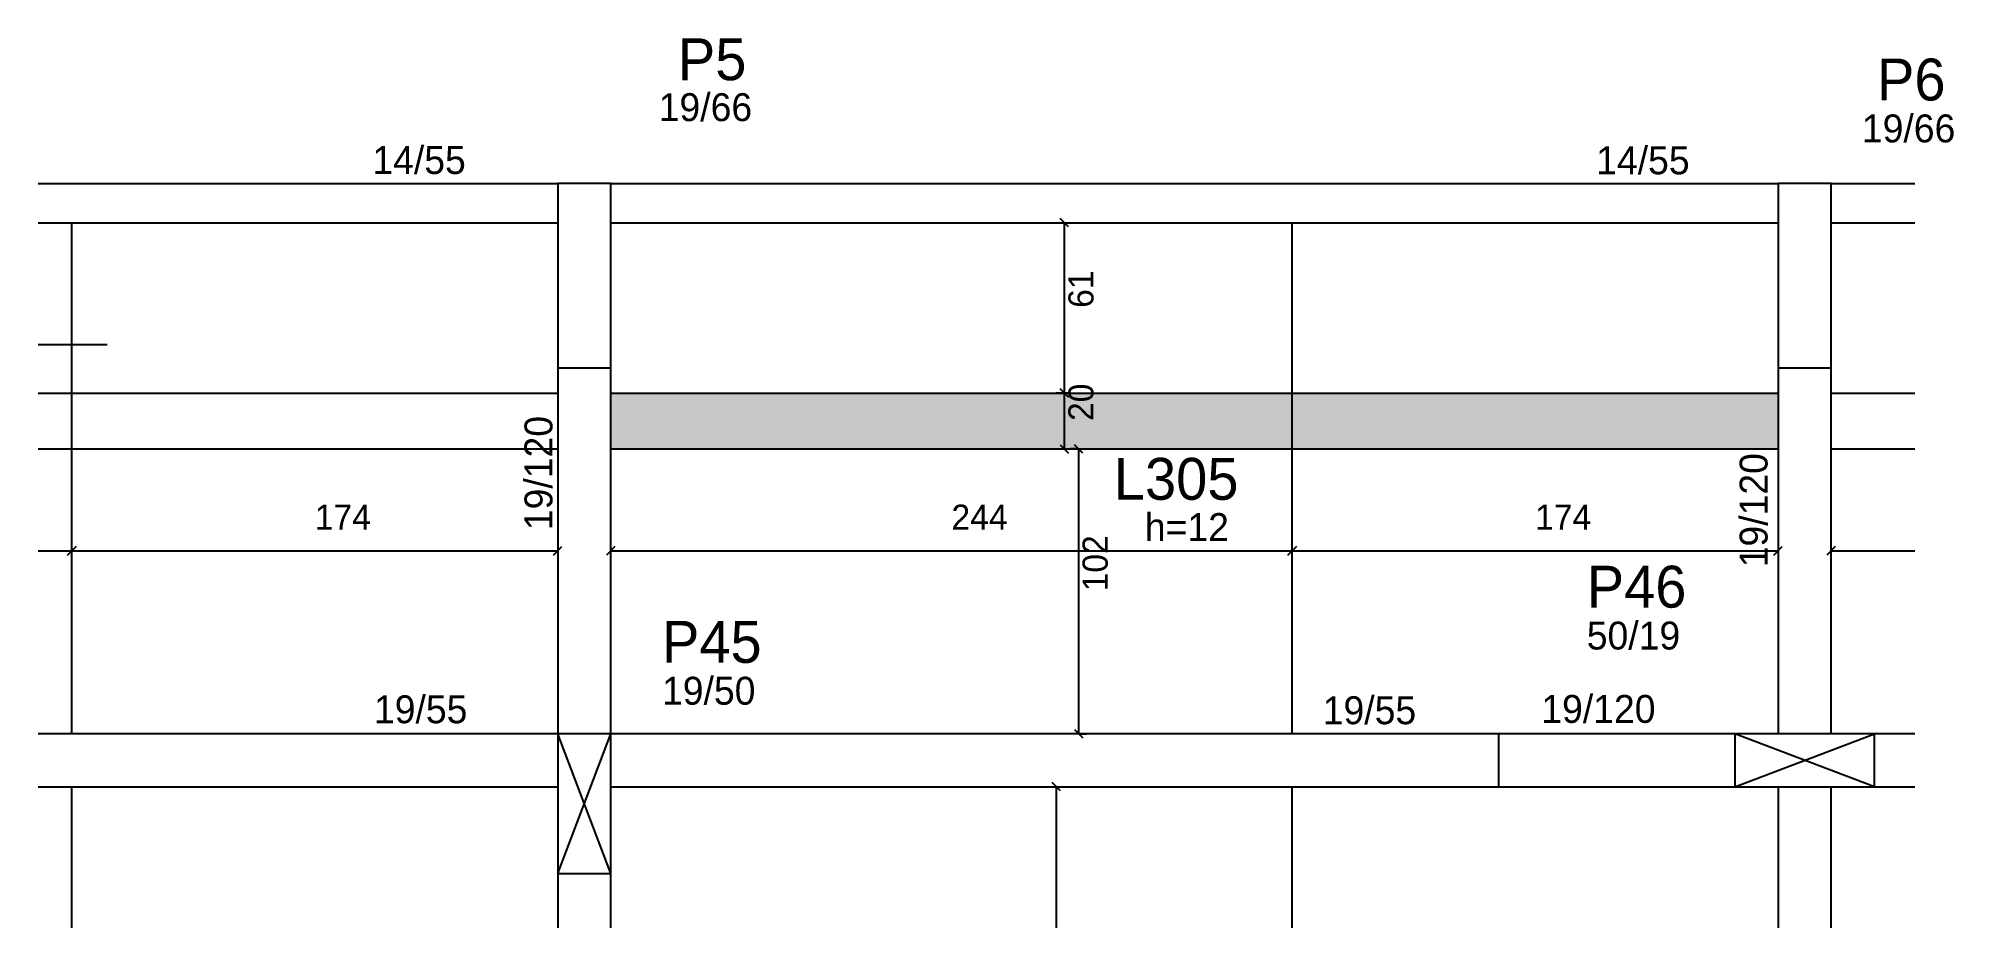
# Model space of a CAD drawing. Header units: metres. Extents: x 4273 to 4959, y 2541 to 2860.
import ezdxf

# ---------------------------------------------------------------- set-up
doc = ezdxf.new("R2010")
doc.units = ezdxf.units.M
for name, color, linetype in [('1', 7, 'Continuous'), ('3', 7, 'Continuous'), ('4', 7, 'Continuous'), ('7', 7, 'Continuous'), ('Hachura', 7, 'Continuous'), ('Painéis', 7, 'Continuous')]:
    doc.layers.add(name, color=color, linetype=linetype)

msp = doc.modelspace()

# ---------------------------------------------------------------- hatches: boundary and pattern name
at = {"layer": 'Hachura'}
h = msp.add_hatch(color=7, dxfattribs=at)
h.dxf.hatch_style = 1
h.paths.add_polyline_path([(4478.07, 2712.94), (4896.07, 2712.94), (4896.07, 2732.94), (4478.07, 2732.94), (4478.07, 2712.94)])

# ---------------------------------------------------------------- linework, layer by layer
at = {"layer": '1', "color": 1, "lineweight": 25}
for p, q in [((4459.07, 2560.94), (4478.07, 2610.94)), ((4478.07, 2560.94), (4459.07, 2610.94)), ((4880.57, 2591.94), (4930.57, 2610.94)), ((4930.57, 2591.94), (4880.57, 2610.94))]:
    msp.add_line(p, q, dxfattribs=at)
at = {"layer": '3', "color": 3, "lineweight": 25}
for p, q in [((4273.07, 2807.94), (4459.07, 2807.94)), ((4478.07, 2807.94), (4896.07, 2807.94)), ((4915.07, 2807.94), (4945.07, 2807.94)), ((4273.07, 2793.94), (4459.07, 2793.94)), ((4478.07, 2793.94), (4896.07, 2793.94)), ((4915.07, 2793.94), (4945.07, 2793.94)), ((4273.07, 2750.27), (4297.72, 2750.27)), ((4796.07, 2591.94), (4796.07, 2610.94))]:
    msp.add_line(p, q, dxfattribs=at)
for points in [[(4459.07, 2741.94), (4459.07, 2610.94)], [(4478.07, 2610.94), (4478.07, 2741.94)], [(4896.07, 2741.94), (4896.07, 2610.94)], [(4915.07, 2610.94), (4915.07, 2741.94)], [(4459.07, 2610.94), (4273.07, 2610.94)], [(4896.07, 2610.94), (4478.07, 2610.94)], [(4945.07, 2610.94), (4915.07, 2610.94)], [(4273.07, 2591.94), (4459.07, 2591.94)], [(4459.07, 2591.94), (4459.07, 2541.48)], [(4478.07, 2591.94), (4896.07, 2591.94)], [(4478.07, 2541.48), (4478.07, 2591.94)], [(4896.07, 2591.94), (4896.07, 2541.48)], [(4915.07, 2591.94), (4945.07, 2591.94)], [(4915.07, 2541.48), (4915.07, 2591.94)]]:
    msp.add_lwpolyline(points, dxfattribs=at)
at = {"layer": '7', "color": 7, "lineweight": 25}
for points in [[(4478.07, 2807.94), (4459.07, 2807.94)], [(4459.07, 2807.94), (4459.07, 2741.94)], [(4478.07, 2741.94), (4478.07, 2807.94)], [(4915.07, 2807.94), (4896.07, 2807.94)], [(4896.07, 2807.94), (4896.07, 2741.94)], [(4915.07, 2741.94), (4915.07, 2807.94)], [(4459.07, 2741.94), (4478.07, 2741.94)], [(4896.07, 2741.94), (4915.07, 2741.94)], [(4478.07, 2610.94), (4459.07, 2610.94)], [(4459.07, 2610.94), (4459.07, 2560.94)], [(4478.07, 2560.94), (4478.07, 2610.94)], [(4930.57, 2610.94), (4880.57, 2610.94)], [(4880.57, 2610.94), (4880.57, 2591.94)], [(4930.57, 2591.94), (4930.57, 2610.94)], [(4880.57, 2591.94), (4930.57, 2591.94)], [(4459.07, 2560.94), (4478.07, 2560.94)]]:
    msp.add_lwpolyline(points, dxfattribs=at)
at = {"layer": 'Painéis', "color": 200, "lineweight": 25}
for p, q in [((4285.07, 2610.94), (4285.07, 2793.94)), ((4722.07, 2610.94), (4722.07, 2793.94)), ((4273.07, 2732.94), (4459.07, 2732.94)), ((4478.07, 2732.94), (4896.07, 2732.94)), ((4915.07, 2732.94), (4945.07, 2732.94)), ((4273.07, 2712.94), (4459.07, 2712.94)), ((4478.07, 2712.94), (4896.07, 2712.94)), ((4915.07, 2712.94), (4945.07, 2712.94)), ((4285.07, 2541.48), (4285.07, 2591.94)), ((4722.07, 2541.48), (4722.07, 2591.94))]:
    msp.add_line(p, q, dxfattribs=at)
at = {"layer": 'Painéis', "color": 0, "lineweight": 25}
for p, q in [((4642.02, 2792.44), (4639.02, 2795.44)), ((4642.02, 2731.44), (4639.02, 2734.44)), ((4639.02, 2734.44), (4642.02, 2731.44)), ((4639.02, 2714.44), (4642.02, 2711.44)), ((4647.1, 2711.44), (4644.1, 2714.44)), ((4283.57, 2674.94), (4286.57, 2677.94)), ((4286.57, 2677.94), (4283.57, 2674.94)), ((4457.57, 2674.94), (4460.57, 2677.94)), ((4479.57, 2677.94), (4476.57, 2674.94)), ((4720.57, 2674.94), (4723.57, 2677.94)), ((4723.57, 2677.94), (4720.57, 2674.94)), ((4894.57, 2674.94), (4897.57, 2677.94)), ((4916.57, 2677.94), (4913.57, 2674.94)), ((4644.1, 2612.44), (4647.1, 2609.44)), ((4639.12, 2590.44), (4636.12, 2593.44))]:
    msp.add_line(p, q, dxfattribs=at)
at = {"layer": 'Painéis', "color": 4, "lineweight": 25}
for p, q in [((4640.52, 2732.94), (4640.52, 2793.94)), ((4642.53, 2732.94), (4637.52, 2732.94)), ((4640.52, 2712.94), (4640.52, 2732.94)), ((4644.98, 2712.94), (4642.6, 2712.94)), ((4645.6, 2712.94), (4645.6, 2610.94)), ((4273.07, 2676.44), (4285.07, 2676.44)), ((4285.07, 2676.44), (4459.07, 2676.44)), ((4478.07, 2676.44), (4722.07, 2676.44)), ((4722.07, 2676.44), (4896.07, 2676.44)), ((4915.07, 2676.44), (4945.07, 2676.44)), ((4645.9, 2610.94), (4648.6, 2610.94)), ((4637.62, 2591.94), (4637.62, 2541.48))]:
    msp.add_line(p, q, dxfattribs=at)

# ---------------------------------------------------------------- texts
at = {"layer": '3', "color": 3, "lineweight": 25}
for s, p in [('19/66', (4495.23, 2830.32)), ('19/66', (4926.09, 2822.71)), ('14/55', (4392.68, 2811.37)), ('14/55', (4830.94, 2811.27)), ('h=12', (4669.31, 2679.94)), ('50/19', (4827.57, 2641.1)), ('19/50', (4496.41, 2621.34)), ('19/55', (4393.26, 2614.69)), ('19/55', (4733.02, 2614.35)), ('19/120', (4811.28, 2614.83))]:
    msp.add_text(s, height=10, dxfattribs=at).set_placement(p)
for p in [(4457.17, 2683.84), (4892.32, 2670.53)]:
    msp.add_text('19/120', height=10, rotation=90, dxfattribs=at).set_placement(p)
at = {"layer": '4', "color": 4, "lineweight": 25}
for s, p in [('P5', (4502.1, 2844.97)), ('P6', (4931.5, 2837.71)), ('L305', (4658.22, 2694.72)), ('P46', (4827.57, 2656.1)), ('P45', (4496.41, 2636.34))]:
    msp.add_text(s, height=15, dxfattribs=at).set_placement(p)
at = {"layer": 'Painéis', "color": 240, "lineweight": 25}
for s, p in [('61', (4650.93, 2763.44)), ('20', (4650.93, 2722.94)), ('102', (4656.01, 2661.94))]:
    msp.add_text(s, height=9, rotation=90, dxfattribs=at).set_placement(p)
for s, p in [('174', (4372.07, 2684)), ('244', (4600.07, 2684)), ('174', (4809.07, 2684))]:
    msp.add_text(s, height=9, dxfattribs=at).set_placement(p)

doc.saveas('drawing.dxf')
